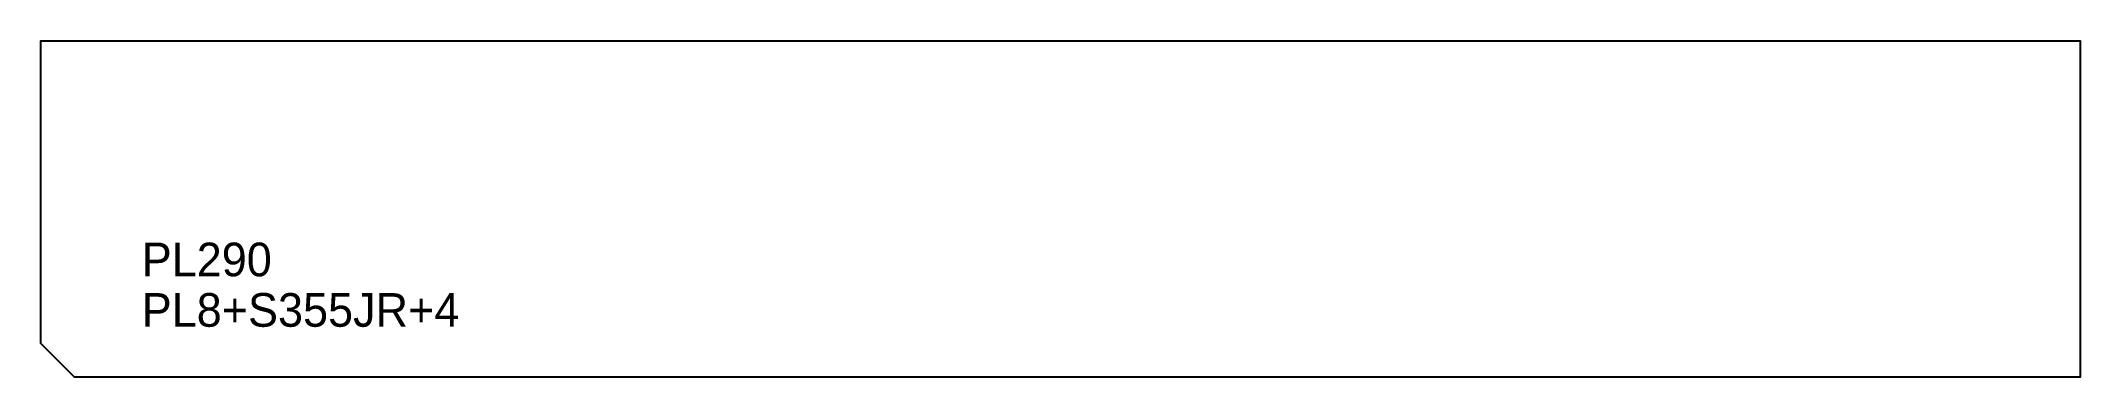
# Model space of a CAD drawing. Extents: x 0 to 606, y 0 to 100.
import ezdxf

# ---------------------------------------------------------------- set-up
doc = ezdxf.new("R2010")
doc.units = 0
for name, color, linetype in [('CUT', 7, 'CONTINUOUS'), ('SCRIBE', 3, 'CONTINUOUS'), ('TEXT', 7, 'CONTINUOUS')]:
    doc.layers.add(name, color=color, linetype=linetype)

msp = doc.modelspace()

# ---------------------------------------------------------------- linework, layer by layer
at = {"layer": 'CUT', "color": 7, "linetype": 'CONTINUOUS'}
msp.add_lwpolyline([(0, 10), (0, 100), (606.27, 100), (606.27, 0), (10, 0)], close=True, dxfattribs=at)

# ---------------------------------------------------------------- texts
at = {"layer": 'SCRIBE', "color": 3}
msp.add_text('PL290', height=10, dxfattribs=at).set_placement((30, 30))
at = {"layer": 'TEXT', "color": 7}
msp.add_text('PL8+S355JR+4', height=10, dxfattribs=at).set_placement((30, 15))

doc.saveas('drawing.dxf')
